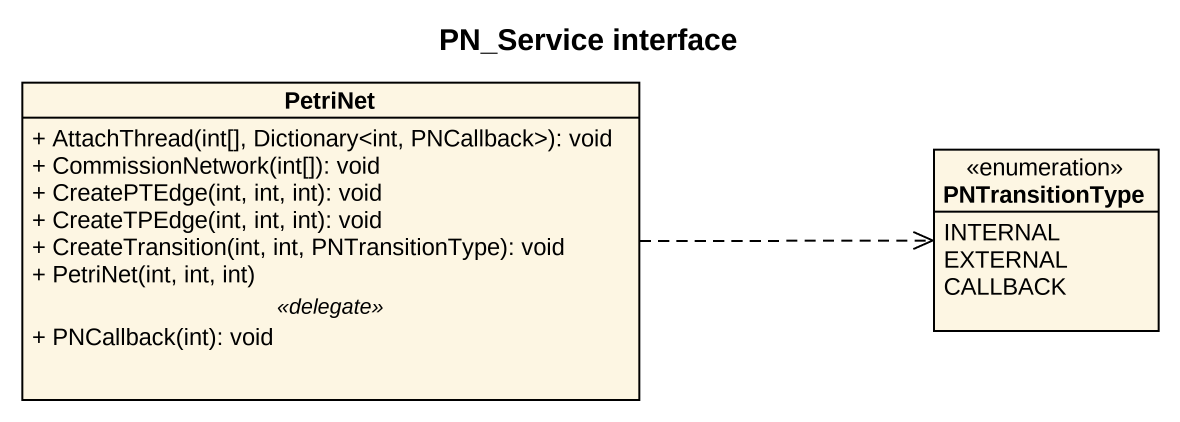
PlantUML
@startuml
title PN_Service interface
hide circle
hide empty members
skinparam classAttributeIconSize 0
class PetriNet {
  + AttachThread(int[], Dictionary<int, PNCallback>): void
  + CommissionNetwork(int[]): void
  + CreatePTEdge(int, int, int): void
  + CreateTPEdge(int, int, int): void
  + CreateTransition(int, int, PNTransitionType): void
  + PetriNet(int, int, int)
  .. <<delegate>> ..
  + PNCallback(int): void
}
enum PNTransitionType {
  INTERNAL
  EXTERNAL
  CALLBACK
}
PetriNet .right.> PNTransitionType
@enduml
